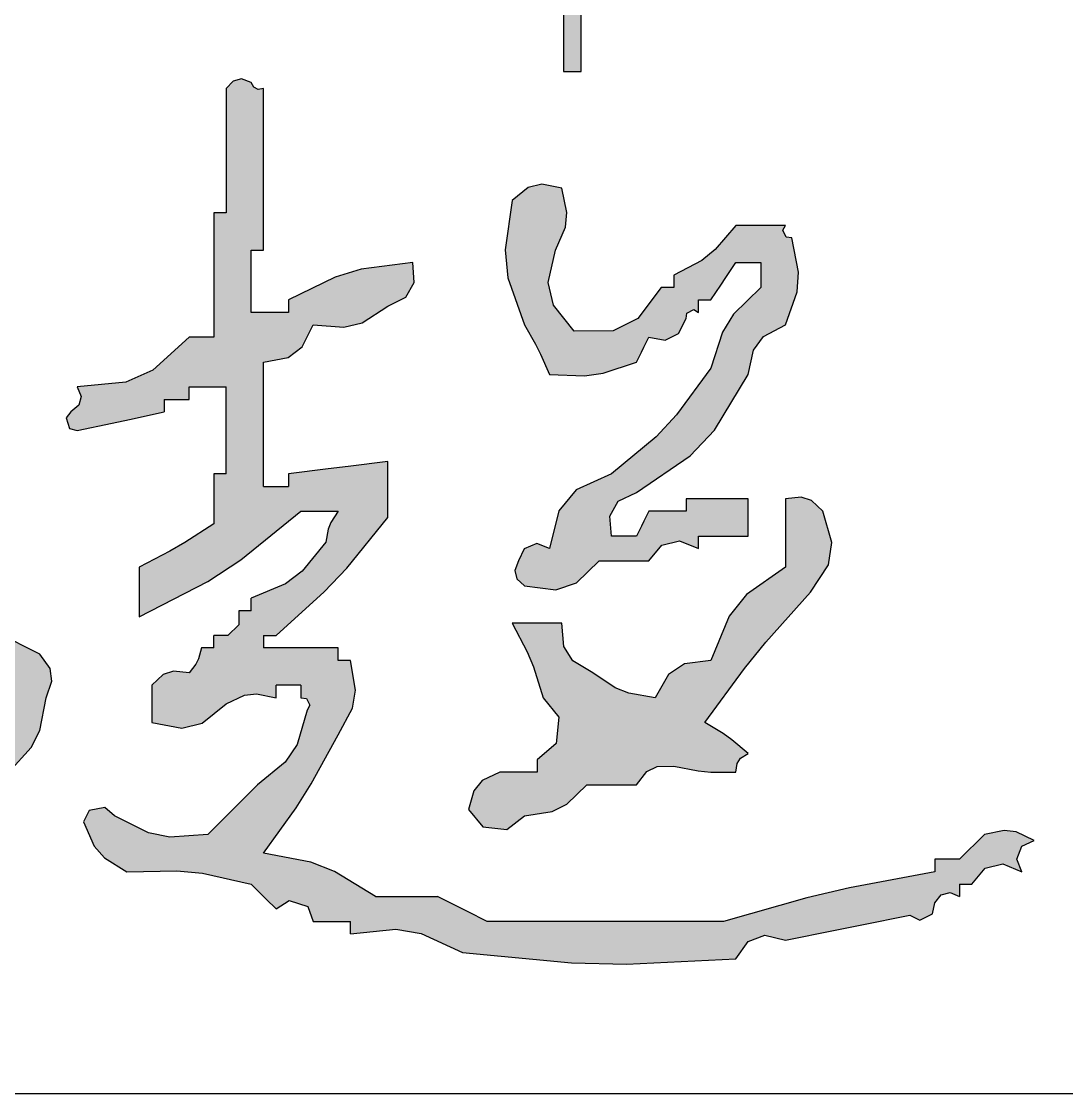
# Model space of a CAD drawing. Extents: x 4981409 to 5298492, y -444687 to -298607.
# Drawn here: x 5170079 to 5170663, y -428054 to -427455 of the extents above; entities that cross this region are included whole.
import ezdxf
from ezdxf.enums import TextEntityAlignment as Align

# ---------------------------------------------------------------- set-up
doc = ezdxf.new("R2010")
doc.units = 0
doc.header["$LTSCALE"] = 1000
doc.header["$MEASUREMENT"] = 0
doc.linetypes.add('2', pattern=[18.5, 12, -3, 0.5, -3])
doc.layers.get('0').update_dxf_attribs({"linetype": 'CONTINUOUS'})
doc.styles.add('sceie', font='sceie.shx', dxfattribs={"width": 0.7, "bigfont": 'sceic.shx'})

# ---------------------------------------------------------------- blocks, each defined once
blk = doc.blocks.new('高苏华')
h = blk.add_hatch(color=256)
h.dxf.hatch_style = 1
h.paths.add_polyline_path([(6.7509, 0.38954), (6.74921, 0.41119), (6.74716, 0.4221), (6.74089, 0.44289), (6.73725, 0.44771), (6.73795, 0.454), (6.74256, 0.4579), (6.78685, 0.51463), (6.8099, 0.54236), (6.85759, 0.59626), (6.86271, 0.60211), (6.86484, 0.60566), (6.86759, 0.61294), (6.86, 0.61339), (6.85556, 0.61218), (6.84926, 0.60793), (6.8259, 0.58597), (6.81454, 0.57461), (6.79257, 0.55125), (6.76993, 0.52359), (6.75922, 0.5092), (6.73923, 0.47957), (6.73666, 0.47804), (6.73288, 0.47994), (6.73256, 0.4829), (6.72811, 0.50717), (6.72393, 0.51936), (6.71255, 0.54125), (6.70715, 0.54948), (6.70478, 0.55388), (6.70088, 0.56292), (6.69622, 0.56292), (6.69388, 0.56292), (6.68921, 0.56292), (6.68921, 0.54425), (6.68921, 0.53492), (6.68921, 0.51624), (6.69055, 0.51624), (6.69122, 0.51624), (6.69255, 0.51624), (6.69255, 0.49891), (6.69255, 0.49024), (6.69255, 0.4729), (6.69388, 0.4729), (6.69455, 0.4729), (6.69588, 0.4729), (6.69588, 0.45956), (6.69588, 0.45289), (6.69588, 0.43956), (6.69842, 0.43849), (6.69928, 0.43502), (6.69755, 0.43289), (6.69087, 0.42356), (6.68754, 0.41889), (6.68088, 0.40955), (6.66754, 0.39621), (6.66087, 0.38954), (6.64754, 0.37621), (6.63051, 0.35408), (6.62147, 0.34337), (6.60253, 0.32286), (6.60413, 0.31828), (6.60298, 0.31423), (6.59919, 0.31119), (6.59739, 0.30732), (6.59591, 0.30546), (6.59252, 0.30286), (6.58869, 0.29146), (6.58831, 0.2846), (6.59086, 0.27285), (6.59138, 0.2708), (6.59422, 0.26986), (6.59586, 0.27118), (6.60367, 0.29534), (6.60876, 0.30721), (6.62086, 0.32953), (6.62944, 0.33895), (6.63378, 0.34362), (6.64254, 0.35287), (6.65184, 0.35695), (6.65651, 0.35895), (6.66588, 0.36287), (6.66644, 0.36914), (6.66883, 0.37295), (6.67421, 0.37621), (6.67739, 0.37741), (6.67915, 0.37777), (6.68255, 0.37788), (6.68448, 0.37286), (6.68587, 0.37042), (6.68921, 0.36621), (6.68877, 0.35667), (6.6899, 0.35138), (6.69422, 0.34287), (6.69653, 0.33578), (6.69827, 0.3323), (6.70255, 0.3262), (6.70255, 0.29819), (6.70255, 0.28418), (6.70255, 0.25618), (6.70389, 0.25618), (6.70455, 0.25618), (6.70589, 0.25618), (6.70589, 0.2295), (6.70589, 0.21617), (6.70589, 0.18949), (6.70245, 0.185), (6.70038, 0.18292), (6.69588, 0.17949), (6.69665, 0.17508), (6.69487, 0.17152), (6.69088, 0.16949), (6.67841, 0.14849), (6.67133, 0.13838), (6.65587, 0.11948), (6.64832, 0.10653), (6.64551, 0.09915), (6.64254, 0.08447), (6.64587, 0.08113), (6.64754, 0.07947), (6.65087, 0.07613), (6.66983, 0.07919), (6.67951, 0.08278), (6.69588, 0.0928), (6.70053, 0.09574), (6.70373, 0.09654), (6.70922, 0.09614), (6.71033, 0.08684), (6.71066, 0.08215), (6.71089, 0.0728), (6.70906, 0.07074), (6.70998, 0.06708), (6.71255, 0.06613), (6.71255, 0.03946), (6.71255, 0.02612), (6.71255, -0.00055), (6.71656, -0.00055), (6.71856, -0.00055), (6.72256, -0.00055), (6.72256, 0.04212), (6.72256, 0.06346), (6.72256, 0.10614), (6.75975, 0.13766), (6.77842, 0.15333), (6.81591, 0.18449), (6.83125, 0.19983), (6.83892, 0.2075), (6.85426, 0.22284), (6.85655, 0.22618), (6.85701, 0.22893), (6.85592, 0.23284), (6.83684, 0.23346), (6.82691, 0.23559), (6.80925, 0.24284), (6.79739, 0.25302), (6.79212, 0.25935), (6.78424, 0.27285), (6.76952, 0.3018), (6.76399, 0.3177), (6.75757, 0.34953), (6.7549, 0.36287), (6.75356, 0.36954), (6.7509, 0.38288), (6.74901, 0.38476), (6.74901, 0.38766)])
h.paths.add_polyline_path([(6.68588, 0.38954), (6.68553, 0.39491), (6.68775, 0.39879), (6.69255, 0.40121), (6.69513, 0.40216), (6.69738, 0.40159), (6.69922, 0.39955), (6.70262, 0.38664), (6.70299, 0.37939), (6.70088, 0.36621), (6.6952, 0.37275), (6.69319, 0.37757), (6.69255, 0.38621), (6.68988, 0.38754), (6.68855, 0.38821)], flags=16)
h.paths.add_polyline_path([(6.70737, 0.39742), (6.70645, 0.40387), (6.70922, 0.41288), (6.71471, 0.42781), (6.71948, 0.43515), (6.73089, 0.44623), (6.73322, 0.43709), (6.7339, 0.43231), (6.73423, 0.42289), (6.73689, 0.40955), (6.73823, 0.40288), (6.74089, 0.38954), (6.74297, 0.37906), (6.74331, 0.37354), (6.74256, 0.36287), (6.74523, 0.3562), (6.74656, 0.35287), (6.74923, 0.3462), (6.75312, 0.33045), (6.75447, 0.32235), (6.7559, 0.30619), (6.76112, 0.30087), (6.76311, 0.29689), (6.76423, 0.28952), (6.7693, 0.281), (6.77109, 0.27598), (6.77257, 0.26618), (6.78097, 0.2579), (6.78499, 0.25355), (6.79257, 0.24451), (6.80422, 0.23296), (6.81302, 0.22856), (6.82925, 0.22617), (6.83155, 0.22342), (6.83235, 0.22142), (6.83258, 0.21783), (6.79416, 0.18005), (6.77367, 0.16225), (6.73089, 0.12948), (6.72785, 0.12569), (6.7238, 0.12454), (6.71922, 0.12614), (6.72053, 0.14478), (6.72019, 0.15433), (6.71756, 0.17282), (6.71711, 0.1835), (6.71745, 0.18895), (6.71922, 0.1995), (6.7249, 0.20374), (6.72744, 0.20664), (6.73089, 0.21283), (6.73756, 0.22617), (6.74089, 0.23284), (6.74756, 0.24617), (6.75341, 0.25448), (6.75559, 0.25955), (6.75757, 0.26951), (6.75978, 0.27209), (6.75894, 0.27632), (6.7559, 0.27785), (6.74726, 0.28569), (6.74188, 0.28893), (6.73089, 0.29285), (6.72755, 0.29618), (6.72842, 0.30226), (6.73256, 0.30452), (6.73697, 0.3088), (6.73808, 0.31378), (6.73589, 0.31953), (6.72545, 0.32329), (6.72031, 0.32659), (6.71255, 0.33453), (6.71255, 0.35654), (6.71255, 0.36754), (6.71255, 0.38954)], flags=16)
h.paths.add_polyline_path([(6.71089, 0.44623), (6.70967, 0.4483), (6.70827, 0.44924), (6.70589, 0.44956), (6.70589, 0.4629), (6.70589, 0.46957), (6.70589, 0.4829), (6.70455, 0.4829), (6.70389, 0.4829), (6.70255, 0.4829), (6.70255, 0.49891), (6.70255, 0.50691), (6.70255, 0.52291), (6.69859, 0.52435), (6.69691, 0.52938), (6.69922, 0.53291), (6.7016, 0.53324), (6.70301, 0.53417), (6.70422, 0.53625), (6.70757, 0.5299), (6.70893, 0.52649), (6.71089, 0.51958), (6.72082, 0.49833), (6.72402, 0.48628), (6.72589, 0.4629), (6.71905, 0.4571), (6.71593, 0.45364)], flags=16)
h.paths.add_polyline_path([(6.71753, 0.31585), (6.72037, 0.3149), (6.72089, 0.31286), (6.72155, 0.30286), (6.72121, 0.29768), (6.71922, 0.28785), (6.72864, 0.28003), (6.73432, 0.27683), (6.7459, 0.27285), (6.74286, 0.2564), (6.73918, 0.24794), (6.72922, 0.23451), (6.72544, 0.23146), (6.72428, 0.22742), (6.72589, 0.22284), (6.72282, 0.21994), (6.72008, 0.21903), (6.71589, 0.2195), (6.71589, 0.24217), (6.71589, 0.25351), (6.71589, 0.27618), (6.71455, 0.27618), (6.71389, 0.27618), (6.71255, 0.27618), (6.71255, 0.29085), (6.71255, 0.29819), (6.71255, 0.31286), (6.71403, 0.31266), (6.71516, 0.31322), (6.71589, 0.31453)], flags=16)
h.paths.add_polyline_path([(6.70589, 0.16782), (6.70948, 0.15846), (6.70987, 0.15257), (6.70755, 0.14282), (6.71088, 0.13057), (6.71048, 0.12297), (6.70589, 0.11114), (6.68925, 0.1012), (6.68048, 0.09681), (6.66254, 0.08947), (6.65897, 0.09069), (6.6571, 0.09257), (6.65587, 0.09614), (6.67278, 0.12674), (6.683, 0.14139)], flags=16)
h.paths.add_polyline_path([(6.69041, 0.6051), (6.70922, 0.62127), (6.70736, 0.62506), (6.70298, 0.62652), (6.69922, 0.62461), (6.68407, 0.61764), (6.6768, 0.61219), (6.66588, 0.5996), (6.6443, 0.59165), (6.63377, 0.58568), (6.61586, 0.57126), (6.61586, 0.56659), (6.61586, 0.56426), (6.61586, 0.55959), (6.62005, 0.55911), (6.6228, 0.56003), (6.62587, 0.56292), (6.62536, 0.56716), (6.62829, 0.57082), (6.63253, 0.57126), (6.64403, 0.57445), (6.64976, 0.57731), (6.65921, 0.58459), (6.68029, 0.59767)])
h.paths.add_polyline_path([(6.50116, 0.49328), (6.51584, 0.52625), (6.51691, 0.53286), (6.51725, 0.53622), (6.5175, 0.54292), (6.51637, 0.54942), (6.51234, 0.55345), (6.50583, 0.55459), (6.50225, 0.55309), (6.50046, 0.55012), (6.50083, 0.54625), (6.50471, 0.53776), (6.50471, 0.53141), (6.50083, 0.52291), (6.48883, 0.49891), (6.48283, 0.4869), (6.47083, 0.4629), (6.45108, 0.42859), (6.44037, 0.41184), (6.41748, 0.37954), (6.41018, 0.36789), (6.40571, 0.3624), (6.39581, 0.35287), (6.39657, 0.34846), (6.39479, 0.3449), (6.3908, 0.34287), (6.38246, 0.33434), (6.37928, 0.32798), (6.37747, 0.31619), (6.37799, 0.31415), (6.38083, 0.3132), (6.38247, 0.31453), (6.40711, 0.32972), (6.41877, 0.33898), (6.43915, 0.35954), (6.44449, 0.35954), (6.44715, 0.35954), (6.45249, 0.35954), (6.45172, 0.35513), (6.4535, 0.35157), (6.45749, 0.34953), (6.46998, 0.33232), (6.47709, 0.32419), (6.4925, 0.30952), (6.49173, 0.30512), (6.49351, 0.30155), (6.4975, 0.29952), (6.5032, 0.29263), (6.50541, 0.28821), (6.5075, 0.27952), (6.49647, 0.26184), (6.48956, 0.25354), (6.47416, 0.23951), (6.45472, 0.22564), (6.44505, 0.21864), (6.42581, 0.2045), (6.4255, 0.20062), (6.42725, 0.19771), (6.43082, 0.19616), (6.44008, 0.1995), (6.4446, 0.20194), (6.45249, 0.20783), (6.46313, 0.21587), (6.46846, 0.21987), (6.47916, 0.22784), (6.49116, 0.23984), (6.49717, 0.24584), (6.50917, 0.25784), (6.51175, 0.26006), (6.51597, 0.25921), (6.5175, 0.25618), (6.52313, 0.24048), (6.52548, 0.23242), (6.52917, 0.21617), (6.52384, 0.21817), (6.52117, 0.21917), (6.51584, 0.22117), (6.51279, 0.21966), (6.51194, 0.2154), (6.51417, 0.21283), (6.51629, 0.21108), (6.51688, 0.20871), (6.51584, 0.20616), (6.52283, 0.20222), (6.52829, 0.20176), (6.53584, 0.2045), (6.54102, 0.21308), (6.5415, 0.22031), (6.53751, 0.2295), (6.53058, 0.24815), (6.52818, 0.25809), (6.52584, 0.27785), (6.53702, 0.28937), (6.54238, 0.2954), (6.55251, 0.30786), (6.55173, 0.31265), (6.55265, 0.31587), (6.55585, 0.31953), (6.55851, 0.31953), (6.55985, 0.31953), (6.56252, 0.31953), (6.56252, 0.30086), (6.56252, 0.29152), (6.56252, 0.27285), (6.56385, 0.27285), (6.56452, 0.27285), (6.56585, 0.27285), (6.56585, 0.24084), (6.56585, 0.22484), (6.56585, 0.19283), (6.56718, 0.19283), (6.56785, 0.19283), (6.56918, 0.19283), (6.56918, 0.17016), (6.56918, 0.15882), (6.56918, 0.13615), (6.57498, 0.1288), (6.57554, 0.1209), (6.57085, 0.11281), (6.56793, 0.11219), (6.56626, 0.10884), (6.56752, 0.10614), (6.56882, 0.10541), (6.56939, 0.10428), (6.56918, 0.1028), (6.57458, 0.10175), (6.57826, 0.10267), (6.58252, 0.10614), (6.58252, 0.12348), (6.58252, 0.13215), (6.58252, 0.14948), (6.58119, 0.14948), (6.58052, 0.14948), (6.57919, 0.14948), (6.57919, 0.17216), (6.57919, 0.18349), (6.57919, 0.20616), (6.57785, 0.20616), (6.57719, 0.20616), (6.57585, 0.20616), (6.57585, 0.23551), (6.57585, 0.25018), (6.57585, 0.27952), (6.57452, 0.27952), (6.57385, 0.27952), (6.57252, 0.27952), (6.57252, 0.29819), (6.57252, 0.30752), (6.57252, 0.3262), (6.58046, 0.35183), (6.58678, 0.36447), (6.60253, 0.38621), (6.60092, 0.39079), (6.60208, 0.39484), (6.60586, 0.39788), (6.60766, 0.40175), (6.60915, 0.40361), (6.61253, 0.40622), (6.61306, 0.413), (6.61375, 0.41642), (6.61586, 0.42289), (6.61047, 0.42395), (6.60679, 0.42303), (6.60253, 0.41955), (6.60104, 0.40826), (6.59883, 0.40237), (6.59252, 0.39288), (6.58918, 0.39419), (6.58571, 0.3928), (6.58419, 0.38954), (6.57279, 0.36617), (6.56775, 0.35408), (6.55918, 0.32953), (6.55118, 0.33086), (6.54718, 0.33153), (6.53918, 0.33286), (6.54013, 0.32597), (6.53877, 0.32143), (6.53418, 0.31619), (6.52981, 0.30571), (6.52545, 0.30056), (6.51584, 0.29452), (6.50406, 0.31406), (6.49686, 0.32331), (6.48083, 0.33953), (6.47026, 0.34912), (6.46564, 0.35516), (6.45916, 0.36787), (6.46414, 0.37761), (6.4677, 0.38223), (6.47583, 0.38954), (6.47743, 0.39413), (6.47628, 0.39817), (6.47249, 0.40121), (6.45468, 0.3888), (6.44639, 0.38121), (6.43248, 0.36454), (6.42263, 0.35889), (6.41801, 0.35498), (6.41081, 0.3462), (6.40964, 0.35507), (6.41302, 0.36182), (6.42081, 0.36621), (6.44497, 0.39614), (6.45582, 0.41241), (6.47416, 0.44623), (6.49276, 0.47715)])
h.paths.add_polyline_path([(6.41515, 0.48312), (6.41377, 0.4877), (6.40914, 0.4929), (6.40495, 0.49338), (6.40221, 0.49247), (6.39914, 0.48957), (6.39758, 0.48295), (6.39849, 0.47841), (6.40247, 0.4729), (6.40706, 0.47129), (6.4111, 0.47245), (6.41414, 0.47623)], flags=17)
h.paths.add_polyline_path([(6.28371, 0.41258), (6.28464, 0.41537), (6.28411, 0.41955), (6.28075, 0.42286), (6.2766, 0.42345), (6.27244, 0.42122), (6.25332, 0.41437), (6.24391, 0.41034), (6.22576, 0.40121), (6.21109, 0.39388), (6.20376, 0.39021), (6.18909, 0.38288), (6.1876, 0.38304), (6.18666, 0.38493), (6.18742, 0.38621), (6.18965, 0.39009), (6.19066, 0.3921), (6.19242, 0.39621), (6.21771, 0.41198), (6.22954, 0.42208), (6.2491, 0.44456), (6.26089, 0.46465), (6.26569, 0.47562), (6.27244, 0.49791), (6.27076, 0.50882), (6.26806, 0.51462), (6.26077, 0.52291), (6.245, 0.54769), (6.23538, 0.55936), (6.21409, 0.57959), (6.21051, 0.57936), (6.20851, 0.57856), (6.20576, 0.57626), (6.22737, 0.54947), (6.23744, 0.53537), (6.25577, 0.50624), (6.25931, 0.50055), (6.25978, 0.49585), (6.25744, 0.48957), (6.25272, 0.47231), (6.24841, 0.46369), (6.23743, 0.44956), (6.23531, 0.44781), (6.23472, 0.44543), (6.23577, 0.44289), (6.22628, 0.43971), (6.22147, 0.4361), (6.21576, 0.42789), (6.21576, 0.42589), (6.21576, 0.42489), (6.21576, 0.42289), (6.20316, 0.4174), (6.19704, 0.41243), (6.18909, 0.40121), (6.18909, 0.39921), (6.18909, 0.39821), (6.18909, 0.39621), (6.17975, 0.39088), (6.17508, 0.38821), (6.16575, 0.38288), (6.16518, 0.37661), (6.1628, 0.37279), (6.15741, 0.36954), (6.14486, 0.36457), (6.13875, 0.36062), (6.12907, 0.3512), (6.1311, 0.34722), (6.13467, 0.34544), (6.13907, 0.3462), (6.14041, 0.34687), (6.14107, 0.3472), (6.14241, 0.34787), (6.15574, 0.35454), (6.16241, 0.35787), (6.17575, 0.36454), (6.20904, 0.38064), (6.22571, 0.38864), (6.2591, 0.40455), (6.26115, 0.40403), (6.26209, 0.40119), (6.26077, 0.39955), (6.25345, 0.3862), (6.24979, 0.37953), (6.24243, 0.36621), (6.24505, 0.35993), (6.24393, 0.35432), (6.2391, 0.34953), (6.2391, 0.33486), (6.2391, 0.32753), (6.2391, 0.31286), (6.24148, 0.31254), (6.24289, 0.3116), (6.2441, 0.30952), (6.24531, 0.3116), (6.24672, 0.31254), (6.2491, 0.31286), (6.248, 0.3316), (6.24905, 0.34145), (6.2541, 0.35954), (6.26135, 0.38102), (6.26697, 0.39156), (6.28078, 0.40955)])
h.paths.add_polyline_path([(6.3129, 0.38334), (6.31245, 0.39288), (6.31008, 0.39617), (6.30576, 0.39689), (6.30245, 0.39455), (6.29182, 0.35984), (6.28545, 0.34272), (6.27077, 0.30952), (6.26144, 0.29085), (6.25677, 0.28152), (6.24743, 0.26285), (6.23587, 0.24303), (6.22909, 0.23353), (6.21409, 0.21617), (6.19383, 0.20398), (6.18434, 0.1959), (6.16908, 0.17782), (6.16696, 0.1715), (6.16456, 0.16829), (6.15908, 0.16449), (6.15908, 0.15915), (6.15908, 0.15649), (6.15908, 0.15115), (6.16041, 0.15182), (6.16108, 0.15215), (6.16241, 0.15282), (6.17901, 0.16108), (6.1869, 0.16718), (6.19909, 0.18116), (6.21108, 0.19575), (6.21744, 0.20278), (6.23076, 0.21617), (6.24219, 0.2199), (6.24793, 0.22373), (6.25577, 0.23284), (6.26267, 0.23189), (6.26721, 0.23325), (6.27244, 0.23784), (6.29279, 0.24492), (6.30283, 0.24894), (6.32245, 0.25784), (6.32297, 0.24085), (6.32473, 0.23205), (6.33079, 0.21617), (6.33483, 0.20864), (6.33767, 0.20509), (6.34413, 0.1995), (6.35293, 0.1947), (6.35977, 0.19424), (6.36913, 0.19783), (6.3845, 0.20528), (6.39183, 0.21115), (6.40247, 0.2245), (6.40956, 0.23557), (6.41235, 0.24184), (6.41581, 0.25451), (6.41265, 0.26038), (6.409, 0.26312), (6.40247, 0.26451), (6.38914, 0.26785), (6.38247, 0.26951), (6.36913, 0.27285), (6.35168, 0.27318), (6.3427, 0.27214), (6.32579, 0.26785), (6.31614, 0.26676), (6.31121, 0.26536), (6.30245, 0.26118), (6.28061, 0.25309), (6.26987, 0.24839), (6.2491, 0.23784), (6.24706, 0.23836), (6.24611, 0.2412), (6.24743, 0.24284), (6.24877, 0.24417), (6.24944, 0.24484), (6.25077, 0.24617), (6.26677, 0.27818), (6.27477, 0.29419), (6.29078, 0.3262), (6.29737, 0.34356), (6.3007, 0.35223), (6.30745, 0.36954), (6.31176, 0.37806)])
h.paths.add_polyline_path([(6.33246, 0.25784), (6.34179, 0.25918), (6.34646, 0.25985), (6.3558, 0.26118), (6.37123, 0.26013), (6.37896, 0.25913), (6.39414, 0.25618), (6.39681, 0.25351), (6.39814, 0.25218), (6.40081, 0.24951), (6.39861, 0.24176), (6.39687, 0.23792), (6.39247, 0.23117), (6.38359, 0.22136), (6.37844, 0.2169), (6.36747, 0.2095), (6.36318, 0.20509), (6.35821, 0.20398), (6.35246, 0.20616), (6.35214, 0.20913), (6.34836, 0.21102), (6.34579, 0.2095), (6.34656, 0.21391), (6.34478, 0.21747), (6.34079, 0.2195), (6.33739, 0.23482), (6.33572, 0.24249)], flags=16)
for p, q in [((6.72256, -0.00055), (6.72256, 0.04212)), ((6.71255, 0.03946), (6.71255, 0.02612)), ((6.71255, 0.02612), (6.71255, -0.00055)), ((6.71255, -0.00055), (6.71656, -0.00055)), ((6.71656, -0.00055), (6.71856, -0.00055)), ((6.71856, -0.00055), (6.72256, -0.00055))]:
    blk.add_line(p, q)
blk = doc.blocks.new('韩超')
h = blk.add_hatch(color=256)
h.dxf.hatch_style = 1
h.paths.add_polyline_path([(0.787849, 0.514197), (0.777955, 0.527898), (0.77346, 0.562754), (0.78123, 0.586063), (0.805739, 0.61125), (0.805739, 0.625142), (0.819631, 0.625142), (0.818004, 0.635027), (0.823773, 0.643681), (0.833523, 0.64598), (0.860867, 0.674873), (0.870953, 0.696725), (0.875199, 0.736279), (0.836353, 0.74757), (0.816903, 0.753127), (0.777955, 0.764063), (0.777955, 0.777955), (0.791847, 0.777955), (0.791847, 0.819631), (0.801775, 0.820971), (0.80763, 0.824875), (0.812685, 0.833523), (0.832189, 0.847055), (0.839321, 0.866071), (0.833523, 0.889091), (0.791847, 0.889091), (0.776856, 0.916298), (0.7735, 0.934755), (0.777955, 0.965498), (0.770329, 0.984025), (0.756314, 0.993368), (0.736279, 0.993282), (0.716867, 0.977277), (0.713907, 0.950644), (0.729333, 0.930768), (0.740061, 0.911103), (0.737625, 0.891618), (0.722387, 0.875199), (0.694603, 0.875199), (0.683489, 0.864086), (0.677932, 0.858529), (0.666819, 0.847415), (0.638572, 0.845181), (0.624291, 0.842325), (0.597358, 0.833523), (0.597358, 0.791847), (0.643081, 0.794876), (0.666726, 0.800787), (0.708495, 0.819631), (0.708495, 0.833523), (0.736279, 0.833523), (0.736279, 0.791847), (0.718733, 0.774249), (0.705317, 0.767541), (0.680711, 0.764063), (0.680711, 0.750171), (0.666819, 0.750171), (0.658732, 0.72359), (0.639033, 0.708815), (0.61125, 0.708495), (0.596777, 0.690733), (0.592946, 0.675409), (0.597358, 0.652926), (0.623512, 0.642026), (0.64687, 0.646697), (0.666819, 0.666819), (0.722387, 0.666819), (0.738834, 0.631134), (0.742077, 0.608437), (0.736279, 0.569574), (0.708495, 0.569574), (0.682162, 0.535076), (0.663824, 0.519794), (0.625142, 0.500114), (0.625142, 0.47233), (0.61125, 0.47233), (0.589715, 0.441777), (0.574435, 0.428025), (0.54179, 0.409816), (0.527664, 0.400538), (0.510468, 0.403404), (0.500114, 0.416762), (0.500114, 0.569574), (0.524623, 0.594762), (0.532393, 0.618071), (0.527898, 0.652926), (0.514006, 0.652926), (0.514006, 0.847415), (0.500114, 0.847415), (0.500114, 0.875199), (0.486416, 0.877514), (0.478388, 0.883536), (0.47233, 0.896037), (0.438162, 0.892345), (0.420863, 0.888021), (0.388977, 0.875199), (0.388977, 0.847415), (0.375085, 0.847415), (0.379444, 0.836821), (0.376971, 0.826928), (0.368139, 0.819631), (0.356965, 0.793593), (0.353947, 0.778504), (0.354247, 0.750171), (0.337644, 0.741703), (0.330222, 0.726858), (0.333409, 0.708495), (0.347301, 0.708495), (0.347301, 0.666819), (0.332737, 0.655189), (0.327028, 0.643772), (0.326463, 0.625142), (0.32344, 0.619715), (0.327253, 0.612088), (0.333409, 0.61125), (0.333409, 0.583466), (0.305625, 0.583466), (0.302565, 0.667178), (0.306887, 0.710398), (0.326463, 0.791847), (0.3234, 0.8474), (0.32482, 0.875797), (0.333409, 0.930768), (0.375085, 0.930768), (0.375085, 0.94466), (0.430654, 0.94466), (0.482374, 0.970498), (0.50707, 0.987931), (0.548736, 1.028012), (0.542559, 1.028676), (0.538615, 1.036564), (0.54179, 1.041904), (0.514006, 1.041904), (0.514006, 1.055796), (0.462884, 1.052445), (0.433869, 1.058893), (0.388977, 1.08358), (0.305625, 1.08358), (0.305625, 1.139148), (0.281985, 1.161307), (0.266841, 1.170393), (0.236165, 1.180825), (0.238399, 1.152578), (0.241255, 1.138297), (0.250057, 1.111364), (0.263949, 1.111364), (0.263949, 1.041904), (0.277841, 1.041904), (0.277841, 0.930768), (0.250057, 0.930768), (0.200194, 0.90821), (0.175186, 0.897095), (0.125028, 0.875199), (0.097454, 0.881715), (0.078516, 0.877928), (0.055568, 0.861307), (0.050109, 0.847376), (0.0559, 0.8329), (0.06946, 0.826577), (0.152955, 0.845407), (0.194635, 0.855133), (0.277841, 0.875199), (0.277841, 0.708495), (0.266727, 0.675154), (0.261171, 0.658483), (0.250057, 0.625142), (0.255939, 0.530696), (0.258718, 0.483462), (0.263949, 0.388977), (0.286969, 0.38318), (0.305985, 0.390311), (0.319517, 0.409816), (0.344599, 0.428141), (0.359268, 0.435475), (0.388977, 0.444546), (0.388977, 0.458438), (0.40287, 0.458438), (0.40287, 0.416762), (0.388977, 0.416762), (0.340729, 0.364454), (0.31168, 0.341215), (0.250057, 0.305625), (0.250057, 0.291733), (0.236165, 0.291733), (0.231424, 0.268639), (0.217583, 0.254798), (0.194489, 0.250057), (0.194489, 0.236165), (0.180597, 0.236165), (0.148793, 0.216524), (0.134276, 0.200394), (0.118082, 0.166705), (0.127514, 0.14947), (0.152825, 0.145854), (0.166705, 0.159759), (0.185336, 0.17447), (0.198563, 0.17943), (0.222273, 0.180597), (0.222273, 0.194489), (0.277841, 0.194489), (0.311245, 0.220472), (0.333233, 0.229896), (0.375085, 0.236165), (0.375085, 0.250057), (0.40287, 0.250057), (0.420685, 0.221738), (0.422698, 0.197582), (0.409816, 0.166705), (0.396068, 0.142401), (0.398473, 0.118345), (0.416762, 0.097244), (0.43433, 0.097627), (0.444154, 0.100901), (0.458438, 0.111136), (0.458438, 0.263949), (0.47233, 0.263949), (0.524193, 0.298154), (0.552768, 0.312442), (0.61125, 0.333409), (0.61125, 0.40287), (0.621931, 0.39652), (0.637706, 0.404407), (0.639034, 0.416762), (0.680711, 0.416762), (0.680711, 0.430654), (0.736279, 0.430654), (0.736279, 0.416762), (0.750171, 0.416762), (0.750171, 0.305625), (0.735269, 0.297653), (0.731714, 0.276323), (0.743225, 0.263949), (0.754517, 0.192544), (0.755945, 0.155413), (0.750171, 0.083352), (0.791847, 0.083352), (0.791847, 0.263949), (0.833523, 0.263949), (0.837499, 0.253205), (0.852744, 0.249394), (0.861307, 0.257003), (0.883535, 0.265338), (0.894648, 0.269506), (0.916876, 0.277841), (0.916876, 0.291733), (0.94466, 0.291733), (0.969894, 0.324902), (0.982398, 0.341574), (1.007174, 0.375085), (1.032146, 0.402761), (1.041693, 0.421855), (1.04885, 0.458438), (1.055218, 0.477023), (1.053221, 0.491001), (1.041904, 0.50706), (0.972444, 0.54179), (0.910919, 0.546316), (0.877697, 0.541786), (0.819631, 0.520952), (0.805828, 0.5112)])
h.paths.add_polyline_path([(0.791847, 0.458438), (0.805739, 0.458438), (0.82241, 0.469551), (0.847415, 0.486222), (1.000228, 0.486222), (1.003038, 0.45197), (0.997988, 0.431769), (0.97939, 0.40287), (0.948039, 0.36501), (0.929334, 0.347744), (0.889091, 0.319517), (0.889091, 0.305625), (0.805739, 0.305625), (0.805739, 0.291733), (0.791847, 0.291733)], flags=16)
h.paths.add_polyline_path([(0.750171, 0.500114), (0.736279, 0.500114), (0.725165, 0.489), (0.719608, 0.483443), (0.708495, 0.47233), (0.694603, 0.47233), (0.694603, 0.486222), (0.688447, 0.48706), (0.684633, 0.494686), (0.687657, 0.500114), (0.701182, 0.516386), (0.715167, 0.52238), (0.736279, 0.520952), (0.736943, 0.514775), (0.744831, 0.510831), (0.750171, 0.514006)], flags=16)
h.paths.add_polyline_path([(0.791847, 0.666819), (0.793521, 0.674497), (0.785633, 0.682384), (0.777955, 0.680711), (0.777955, 0.694603), (0.791847, 0.694603), (0.792194, 0.70849), (0.806202, 0.718996), (0.819631, 0.715441), (0.833192, 0.709118), (0.838982, 0.694641), (0.833523, 0.680711), (0.805739, 0.680711), (0.805739, 0.666819)], flags=16)
h.paths.add_polyline_path([(0.527898, 0.361193), (0.527898, 0.333409), (0.517217, 0.339759), (0.501443, 0.331871), (0.500114, 0.319517), (0.458438, 0.319517), (0.458438, 0.347301), (0.466116, 0.345628), (0.474003, 0.353515), (0.47233, 0.361193)], flags=16)
h.paths.add_polyline_path([(0.47233, 0.40287), (0.47233, 0.388977), (0.430654, 0.388977), (0.42898, 0.396656), (0.436867, 0.404543), (0.444546, 0.40287), (0.444546, 0.430654), (0.458438, 0.430654), (0.452088, 0.419973), (0.459976, 0.404198)], flags=16)
h.paths.add_polyline_path([(0.47233, 0.604304), (0.464836, 0.588169), (0.458643, 0.580427), (0.444546, 0.569574), (0.444546, 0.555682), (0.430654, 0.555682), (0.432327, 0.548004), (0.42444, 0.540117), (0.416762, 0.54179), (0.416762, 0.527898), (0.40287, 0.527898), (0.39467, 0.507807), (0.386422, 0.49791), (0.368139, 0.486222), (0.333409, 0.486222), (0.327612, 0.509242), (0.334743, 0.528258), (0.354247, 0.54179), (0.384775, 0.569612), (0.400056, 0.583504), (0.430654, 0.61125), (0.446814, 0.616197), (0.458647, 0.614224)], flags=16)
h.paths.add_polyline_path([(0.458438, 0.666819), (0.426908, 0.659351), (0.410404, 0.649448), (0.388977, 0.625142), (0.361193, 0.625142), (0.354844, 0.635823), (0.362731, 0.651598), (0.375085, 0.652926), (0.375085, 0.722387), (0.390598, 0.753922), (0.396359, 0.771203), (0.40287, 0.805739), (0.416762, 0.805739), (0.416762, 0.833523), (0.430654, 0.833523), (0.434629, 0.844267), (0.449874, 0.848078), (0.458438, 0.840469), (0.459102, 0.834292), (0.466989, 0.830348), (0.47233, 0.833523), (0.47233, 0.764063), (0.458438, 0.764063)], flags=16)
h.paths.add_polyline_path([(0.40287, 0.347301), (0.40287, 0.305625), (0.388977, 0.305625), (0.360889, 0.27915), (0.342496, 0.268422), (0.305625, 0.257003), (0.294367, 0.254885), (0.286778, 0.256782), (0.277841, 0.263949), (0.277841, 0.277841), (0.291733, 0.277841), (0.319459, 0.305683), (0.333352, 0.319575), (0.361193, 0.347301)], flags=16)
h.paths.add_polyline_path([(0.430654, 1.000228), (0.416762, 1.000228), (0.39813, 0.985517), (0.384903, 0.980557), (0.361193, 0.97939), (0.347067, 0.970112), (0.329871, 0.972978), (0.319517, 0.986336), (0.319517, 1.055796), (0.347301, 1.055796), (0.376072, 1.035613), (0.395527, 1.029128), (0.430654, 1.028012)], flags=16)
h = blk.add_hatch(color=256)
h.dxf.hatch_style = 1
h.paths.add_polyline_path([(1.542018, 0.208381), (1.519791, 0.219494), (1.508677, 0.225051), (1.48645, 0.236165), (1.416989, 0.236165), (1.371255, 0.264232), (1.344642, 0.274582), (1.291961, 0.284787), (1.328443, 0.335457), (1.345237, 0.362046), (1.375313, 0.416762), (1.391241, 0.446575), (1.394603, 0.466747), (1.389205, 0.500114), (1.375313, 0.500114), (1.375313, 0.514006), (1.291961, 0.514006), (1.291961, 0.527898), (1.305853, 0.527898), (1.359796, 0.576664), (1.385101, 0.603375), (1.430881, 0.659873), (1.430881, 0.722387), (1.386427, 0.71683), (1.3642, 0.714052), (1.319745, 0.708495), (1.319745, 0.694603), (1.291961, 0.694603), (1.291961, 0.833523), (1.31926, 0.838693), (1.334923, 0.85044), (1.347529, 0.875199), (1.381781, 0.872389), (1.401982, 0.877439), (1.430881, 0.896037), (1.450883, 0.906123), (1.460131, 0.922307), (1.458666, 0.94466), (1.401114, 0.937345), (1.371819, 0.928557), (1.319745, 0.902983), (1.319745, 0.889091), (1.278069, 0.889091), (1.278069, 0.958552), (1.291961, 0.958552), (1.291961, 1.139148), (1.285806, 1.138304), (1.281086, 1.140664), (1.278069, 1.146094), (1.267308, 1.150023), (1.257931, 1.147679), (1.250285, 1.139148), (1.250285, 1.000228), (1.236393, 1.000228), (1.236393, 0.861307), (1.208609, 0.861307), (1.168183, 0.824416), (1.138053, 0.811024), (1.08358, 0.805739), (1.087939, 0.795145), (1.085465, 0.785252), (1.076634, 0.777955), (1.071121, 0.771113), (1.075065, 0.759282), (1.08358, 0.757117), (1.122533, 0.76519), (1.141984, 0.769358), (1.180825, 0.777955), (1.180825, 0.791847), (1.208609, 0.791847), (1.208609, 0.805739), (1.250285, 0.805739), (1.250285, 0.708495), (1.236393, 0.708495), (1.236393, 0.652926), (1.203973, 0.631977), (1.187234, 0.622213), (1.15304, 0.604304), (1.15304, 0.548736), (1.229739, 0.588318), (1.266619, 0.612432), (1.333637, 0.666819), (1.375313, 0.666819), (1.366995, 0.654381), (1.363975, 0.646831), (1.361421, 0.632088), (1.335054, 0.599814), (1.316435, 0.58585), (1.278069, 0.569574), (1.278069, 0.555682), (1.264177, 0.555682), (1.26415, 0.539965), (1.25211, 0.527924), (1.236393, 0.527898), (1.236393, 0.514006), (1.222501, 0.514006), (1.219217, 0.502022), (1.216226, 0.496039), (1.208609, 0.486222), (1.191149, 0.488205), (1.17971, 0.484393), (1.166932, 0.47233), (1.166932, 0.430654), (1.200708, 0.424307), (1.223469, 0.429997), (1.250285, 0.451492), (1.27048, 0.461183), (1.283894, 0.46286), (1.305853, 0.458438), (1.305853, 0.47233), (1.333637, 0.47233), (1.333637, 0.458438), (1.339793, 0.4576), (1.343606, 0.449973), (1.340583, 0.444546), (1.32937, 0.406076), (1.316213, 0.38634), (1.285015, 0.361193), (1.229447, 0.305625), (1.187056, 0.302553), (1.163204, 0.307323), (1.125256, 0.326463), (1.114566, 0.33576), (1.096818, 0.332211), (1.090526, 0.319517), (1.102438, 0.292491), (1.113943, 0.279343), (1.139148, 0.263949), (1.194983, 0.265062), (1.223561, 0.262204), (1.278069, 0.250057), (1.289183, 0.238943), (1.294739, 0.233386), (1.305853, 0.222273), (1.320568, 0.231877), (1.341519, 0.224893), (1.347529, 0.208381), (1.389205, 0.208381), (1.389205, 0.194489), (1.439628, 0.1998), (1.468259, 0.195028), (1.514234, 0.173651), (1.635959, 0.161998), (1.69773, 0.160594), (1.819859, 0.166705), (1.833779, 0.185933), (1.852296, 0.192877), (1.875427, 0.187543), (1.930995, 0.198656), (1.958779, 0.204213), (2.014348, 0.215327), (2.025534, 0.209917), (2.039748, 0.217024), (2.042132, 0.229219), (2.049428, 0.23805), (2.059322, 0.240524), (2.069916, 0.236165), (2.069916, 0.250057), (2.083808, 0.250057), (2.098401, 0.26772), (2.118188, 0.272666), (2.139376, 0.263949), (2.133917, 0.27788), (2.139708, 0.292356), (2.153268, 0.298679), (2.133073, 0.308371), (2.119659, 0.310047), (2.0977, 0.305625), (2.086586, 0.294512), (2.08103, 0.288955), (2.069916, 0.277841), (2.042132, 0.277841), (2.042132, 0.263949), (1.946785, 0.245868), (1.899372, 0.234712), (1.805967, 0.208381)])
h = blk.add_hatch(color=256)
h.dxf.hatch_style = 1
h.paths.add_polyline_path([(1.611478, 0.625142), (1.597547, 0.630601), (1.583071, 0.624811), (1.576748, 0.61125), (1.572819, 0.60049), (1.575163, 0.591112), (1.583694, 0.583466), (1.61855, 0.578971), (1.641859, 0.586741), (1.667046, 0.61125), (1.680938, 0.61125), (1.722615, 0.61125), (1.737208, 0.628913), (1.756995, 0.63386), (1.778183, 0.625142), (1.778183, 0.639034), (1.833751, 0.639034), (1.833751, 0.655705), (1.833751, 0.66404), (1.833751, 0.680711), (1.805967, 0.680711), (1.792075, 0.680711), (1.764291, 0.680711), (1.764291, 0.666819), (1.722615, 0.666819), (1.717058, 0.655705), (1.714279, 0.650148), (1.708723, 0.639034), (1.69483, 0.639034), (1.680938, 0.639034), (1.678868, 0.661339), (1.688455, 0.678116), (1.708723, 0.687657), (1.768692, 0.728785), (1.795922, 0.757527), (1.833751, 0.819631), (1.839429, 0.846829), (1.850907, 0.862133), (1.875427, 0.875199), (1.888443, 0.91196), (1.890032, 0.934206), (1.882373, 0.972444), (1.876196, 0.973108), (1.872252, 0.980995), (1.875427, 0.986336), (1.861535, 0.986336), (1.819859, 0.986336), (1.796859, 0.959188), (1.781933, 0.947248), (1.750399, 0.930768), (1.750399, 0.916876), (1.736507, 0.916876), (1.71031, 0.882162), (1.682751, 0.868382), (1.639262, 0.868253), (1.61591, 0.897042), (1.610049, 0.922442), (1.618424, 0.958552), (1.629264, 0.984285), (1.6309, 1.000642), (1.62537, 1.028012), (1.602888, 1.032424), (1.587563, 1.028593), (1.569802, 1.01412), (1.562035, 0.958817), (1.56513, 0.927869), (1.583694, 0.875199), (1.595758, 0.853473), (1.601336, 0.842318), (1.611478, 0.819631), (1.650742, 0.818134), (1.671448, 0.821092), (1.708723, 0.833523), (1.714279, 0.844637), (1.717058, 0.850194), (1.722615, 0.861307), (1.740978, 0.85812), (1.755823, 0.865542), (1.764291, 0.882145), (1.764955, 0.888322), (1.772842, 0.892266), (1.778183, 0.889091), (1.778183, 0.902983), (1.792075, 0.902983), (1.803189, 0.919654), (1.808745, 0.927989), (1.819859, 0.94466), (1.847643, 0.94466), (1.847643, 0.916876), (1.817381, 0.887163), (1.804962, 0.866982), (1.792075, 0.826577), (1.753545, 0.774398), (1.730689, 0.750113), (1.680938, 0.708495), (1.641359, 0.690689), (1.621854, 0.667284)])
h = blk.add_hatch(color=256)
h.dxf.hatch_style = 1
h.paths.add_polyline_path([(1.831635, 0.573795), (1.812227, 0.549535), (1.792075, 0.500114), (1.762292, 0.496094), (1.744726, 0.484384), (1.729561, 0.458438), (1.700075, 0.463546), (1.684975, 0.469586), (1.6601, 0.486222), (1.637668, 0.49978), (1.627728, 0.515685), (1.62537, 0.54179), (1.603143, 0.54179), (1.592029, 0.54179), (1.569802, 0.54179), (1.586675, 0.509854), (1.593737, 0.492906), (1.604532, 0.458438), (1.621804, 0.436498), (1.61886, 0.407063), (1.597586, 0.388977), (1.597586, 0.375085), (1.55591, 0.375085), (1.536306, 0.36578), (1.526798, 0.35437), (1.52118, 0.333409), (1.537185, 0.313997), (1.563818, 0.311038), (1.583694, 0.326463), (1.614401, 0.331156), (1.630976, 0.339443), (1.653154, 0.361193), (1.667046, 0.361193), (1.708723, 0.361193), (1.720352, 0.375758), (1.731769, 0.381467), (1.750399, 0.382031), (1.77782, 0.376762), (1.791938, 0.37535), (1.819859, 0.375085), (1.821199, 0.385013), (1.825102, 0.390868), (1.833751, 0.395924), (1.815429, 0.411271), (1.805589, 0.418299), (1.785129, 0.430654), (1.829593, 0.491137), (1.853312, 0.520437), (1.903211, 0.57652), (1.923495, 0.606919), (1.927312, 0.631729), (1.917103, 0.666819), (1.904326, 0.678881), (1.892887, 0.682694), (1.875427, 0.680711), (1.875427, 0.650148), (1.875427, 0.634867), (1.875427, 0.604304)])
for p, q in [((1.257931, 1.147679), (1.250285, 1.139148)), ((1.250285, 1.139148), (1.250285, 1.000228)), ((1.267308, 1.150023), (1.257931, 1.147679)), ((1.278069, 1.146094), (1.267308, 1.150023)), ((1.281086, 1.140664), (1.278069, 1.146094)), ((1.285806, 1.138304), (1.281086, 1.140664)), ((1.291961, 1.139148), (1.285806, 1.138304)), ((1.291961, 0.958552), (1.291961, 1.139148)), ((1.602888, 1.032424), (1.587563, 1.028593)), ((1.62537, 1.028012), (1.602888, 1.032424)), ((1.587563, 1.028593), (1.569802, 1.01412)), ((1.6309, 1.000642), (1.62537, 1.028012)), ((1.569802, 1.01412), (1.562035, 0.958817)), ((1.236393, 1.000228), (1.236393, 0.861307)), ((1.250285, 1.000228), (1.236393, 1.000228)), ((1.629264, 0.984285), (1.6309, 1.000642)), ((1.618424, 0.958552), (1.629264, 0.984285)), ((1.819859, 0.986336), (1.796859, 0.959188)), ((1.861535, 0.986336), (1.819859, 0.986336)), ((1.875427, 0.986336), (1.861535, 0.986336)), ((1.872252, 0.980995), (1.875427, 0.986336)), ((1.876196, 0.973108), (1.872252, 0.980995)), ((1.882373, 0.972444), (1.876196, 0.973108)), ((1.890032, 0.934206), (1.882373, 0.972444)), ((1.562035, 0.958817), (1.56513, 0.927869)), ((1.796859, 0.959188), (1.781933, 0.947248)), ((1.278069, 0.958552), (1.291961, 0.958552)), ((1.278069, 0.889091), (1.278069, 0.958552)), ((1.610049, 0.922442), (1.618424, 0.958552)), ((1.781933, 0.947248), (1.750399, 0.930768)), ((1.401114, 0.937345), (1.371819, 0.928557)), ((1.458666, 0.94466), (1.401114, 0.937345)), ((1.460131, 0.922307), (1.458666, 0.94466)), ((1.808745, 0.927989), (1.819859, 0.94466)), ((1.819859, 0.94466), (1.847643, 0.94466)), ((1.847643, 0.94466), (1.847643, 0.916876)), ((1.371819, 0.928557), (1.319745, 0.902983)), ((1.56513, 0.927869), (1.583694, 0.875199)), ((1.750399, 0.930768), (1.750399, 0.916876)), ((1.803189, 0.919654), (1.808745, 0.927989)), ((1.888443, 0.91196), (1.890032, 0.934206)), ((1.450883, 0.906123), (1.460131, 0.922307)), ((1.61591, 0.897042), (1.610049, 0.922442)), ((1.736507, 0.916876), (1.71031, 0.882162)), ((1.750399, 0.916876), (1.736507, 0.916876)), ((1.792075, 0.902983), (1.803189, 0.919654)), ((1.847643, 0.916876), (1.817381, 0.887163)), ((1.875427, 0.875199), (1.888443, 0.91196)), ((1.319745, 0.902983), (1.319745, 0.889091)), ((1.430881, 0.896037), (1.450883, 0.906123)), ((1.778183, 0.902983), (1.792075, 0.902983)), ((1.778183, 0.889091), (1.778183, 0.902983)), ((1.319745, 0.889091), (1.278069, 0.889091)), ((1.401982, 0.877439), (1.430881, 0.896037)), ((1.639262, 0.868253), (1.61591, 0.897042)), ((1.764291, 0.882145), (1.764955, 0.888322)), ((1.764955, 0.888322), (1.772842, 0.892266)), ((1.772842, 0.892266), (1.778183, 0.889091)), ((1.817381, 0.887163), (1.804962, 0.866982)), ((1.334923, 0.85044), (1.347529, 0.875199)), ((1.347529, 0.875199), (1.381781, 0.872389)), ((1.381781, 0.872389), (1.401982, 0.877439)), ((1.583694, 0.875199), (1.595758, 0.853473)), ((1.71031, 0.882162), (1.682751, 0.868382)), ((1.755823, 0.865542), (1.764291, 0.882145)), ((1.850907, 0.862133), (1.875427, 0.875199)), ((1.682751, 0.868382), (1.639262, 0.868253)), ((1.740978, 0.85812), (1.755823, 0.865542)), ((1.804962, 0.866982), (1.792075, 0.826577)), ((1.208609, 0.861307), (1.168183, 0.824416)), ((1.236393, 0.861307), (1.208609, 0.861307)), ((1.595758, 0.853473), (1.601336, 0.842318)), ((1.717058, 0.850194), (1.722615, 0.861307)), ((1.722615, 0.861307), (1.740978, 0.85812)), ((1.839429, 0.846829), (1.850907, 0.862133)), ((1.31926, 0.838693), (1.334923, 0.85044)), ((1.601336, 0.842318), (1.611478, 0.819631)), ((1.708723, 0.833523), (1.714279, 0.844637)), ((1.714279, 0.844637), (1.717058, 0.850194)), ((1.833751, 0.819631), (1.839429, 0.846829)), ((1.291961, 0.833523), (1.31926, 0.838693)), ((1.291961, 0.694603), (1.291961, 0.833523)), ((1.671448, 0.821092), (1.708723, 0.833523)), ((1.168183, 0.824416), (1.138053, 0.811024)), ((1.611478, 0.819631), (1.650742, 0.818134)), ((1.650742, 0.818134), (1.671448, 0.821092)), ((1.792075, 0.826577), (1.753545, 0.774398)), ((1.795922, 0.757527), (1.833751, 0.819631)), ((1.138053, 0.811024), (1.08358, 0.805739)), ((1.08358, 0.805739), (1.087939, 0.795145)), ((1.208609, 0.791847), (1.208609, 0.805739)), ((1.208609, 0.805739), (1.250285, 0.805739)), ((1.250285, 0.708495), (1.250285, 0.805739)), ((1.087939, 0.795145), (1.085465, 0.785252)), ((1.180825, 0.791847), (1.208609, 0.791847)), ((1.180825, 0.791847), (1.180825, 0.777955)), ((1.085465, 0.785252), (1.076634, 0.777955)), ((1.076634, 0.777955), (1.071121, 0.771113)), ((1.071121, 0.771113), (1.075065, 0.759282)), ((1.122533, 0.76519), (1.141984, 0.769358)), ((1.141984, 0.769358), (1.180825, 0.777955)), ((1.753545, 0.774398), (1.730689, 0.750113)), ((1.075065, 0.759282), (1.08358, 0.757117)), ((1.08358, 0.757117), (1.122533, 0.76519)), ((1.768692, 0.728785), (1.795922, 0.757527)), ((1.730689, 0.750113), (1.680938, 0.708495)), ((1.430881, 0.722387), (1.386427, 0.71683)), ((1.430881, 0.659873), (1.430881, 0.722387)), ((1.708723, 0.687657), (1.768692, 0.728785)), ((1.236393, 0.708495), (1.236393, 0.652926)), ((1.250285, 0.708495), (1.236393, 0.708495)), ((1.3642, 0.714052), (1.319745, 0.708495)), ((1.319745, 0.708495), (1.319745, 0.694603)), ((1.386427, 0.71683), (1.3642, 0.714052)), ((1.680938, 0.708495), (1.641359, 0.690689)), ((1.291961, 0.694603), (1.319745, 0.694603)), ((1.641359, 0.690689), (1.621854, 0.667284)), ((1.688455, 0.678116), (1.708723, 0.687657)), ((1.678868, 0.661339), (1.688455, 0.678116)), ((1.792075, 0.680711), (1.764291, 0.680711)), ((1.764291, 0.680711), (1.764291, 0.666819)), ((1.805967, 0.680711), (1.792075, 0.680711)), ((1.833751, 0.680711), (1.805967, 0.680711)), ((1.833751, 0.66404), (1.833751, 0.680711)), ((1.892887, 0.682694), (1.875427, 0.680711)), ((1.875427, 0.680711), (1.875427, 0.650148)), ((1.904326, 0.678881), (1.892887, 0.682694)), ((1.917103, 0.666819), (1.904326, 0.678881)), ((1.266619, 0.612432), (1.333637, 0.666819)), ((1.333637, 0.666819), (1.375313, 0.666819)), ((1.375313, 0.666819), (1.366995, 0.654381)), ((1.385101, 0.603375), (1.430881, 0.659873)), ((1.621854, 0.667284), (1.611478, 0.625142)), ((1.680938, 0.639034), (1.678868, 0.661339)), ((1.722615, 0.666819), (1.717058, 0.655705)), ((1.764291, 0.666819), (1.722615, 0.666819)), ((1.833751, 0.655705), (1.833751, 0.66404)), ((1.927312, 0.631729), (1.917103, 0.666819)), ((1.236393, 0.652926), (1.203973, 0.631977)), ((1.366995, 0.654381), (1.363975, 0.646831)), ((1.714279, 0.650148), (1.708723, 0.639034)), ((1.717058, 0.655705), (1.714279, 0.650148)), ((1.833751, 0.639034), (1.833751, 0.655705)), ((1.875427, 0.650148), (1.875427, 0.634867)), ((1.363975, 0.646831), (1.361421, 0.632088)), ((1.69483, 0.639034), (1.680938, 0.639034)), ((1.708723, 0.639034), (1.69483, 0.639034)), ((1.778183, 0.625142), (1.778183, 0.639034)), ((1.778183, 0.639034), (1.833751, 0.639034)), ((1.203973, 0.631977), (1.187234, 0.622213)), ((1.361421, 0.632088), (1.335054, 0.599814)), ((1.583071, 0.624811), (1.576748, 0.61125)), ((1.597547, 0.630601), (1.583071, 0.624811)), ((1.611478, 0.625142), (1.597547, 0.630601)), ((1.722615, 0.61125), (1.737208, 0.628913)), ((1.737208, 0.628913), (1.756995, 0.63386)), ((1.756995, 0.63386), (1.778183, 0.625142)), ((1.875427, 0.634867), (1.875427, 0.604304)), ((1.923495, 0.606919), (1.927312, 0.631729)), ((1.187234, 0.622213), (1.15304, 0.604304)), ((1.229739, 0.588318), (1.266619, 0.612432)), ((1.576748, 0.61125), (1.572819, 0.60049)), ((1.641859, 0.586741), (1.667046, 0.61125)), ((1.667046, 0.61125), (1.680938, 0.61125)), ((1.680938, 0.61125), (1.722615, 0.61125)), ((1.15304, 0.604304), (1.15304, 0.548736)), ((1.335054, 0.599814), (1.316435, 0.58585)), ((1.359796, 0.576664), (1.385101, 0.603375)), ((1.572819, 0.60049), (1.575163, 0.591112)), ((1.875427, 0.604304), (1.831635, 0.573795)), ((1.903211, 0.57652), (1.923495, 0.606919)), ((1.15304, 0.548736), (1.229739, 0.588318)), ((1.575163, 0.591112), (1.583694, 0.583466)), ((1.316435, 0.58585), (1.278069, 0.569574)), ((1.305853, 0.527898), (1.359796, 0.576664)), ((1.583694, 0.583466), (1.61855, 0.578971)), ((1.61855, 0.578971), (1.641859, 0.586741)), ((1.853312, 0.520437), (1.903211, 0.57652)), ((1.278069, 0.555682), (1.278069, 0.569574)), ((1.831635, 0.573795), (1.812227, 0.549535)), ((1.264177, 0.555682), (1.26415, 0.539965)), ((1.278069, 0.555682), (1.264177, 0.555682)), ((1.041904, 0.50706), (0.972444, 0.54179)), ((1.26415, 0.539965), (1.25211, 0.527924)), ((1.592029, 0.54179), (1.569802, 0.54179)), ((1.569802, 0.54179), (1.586675, 0.509854)), ((1.603143, 0.54179), (1.592029, 0.54179)), ((1.62537, 0.54179), (1.603143, 0.54179)), ((1.627728, 0.515685), (1.62537, 0.54179)), ((1.812227, 0.549535), (1.792075, 0.500114)), ((1.25211, 0.527924), (1.236393, 0.527898)), ((1.236393, 0.514006), (1.236393, 0.527898)), ((1.291961, 0.527898), (1.291961, 0.514006)), ((1.291961, 0.527898), (1.305853, 0.527898)), ((1.637668, 0.49978), (1.627728, 0.515685)), ((1.829593, 0.491137), (1.853312, 0.520437)), ((1.053221, 0.491001), (1.041904, 0.50706)), ((1.222501, 0.514006), (1.219217, 0.502022)), ((1.236393, 0.514006), (1.222501, 0.514006)), ((1.375313, 0.514006), (1.291961, 0.514006)), ((1.375313, 0.500114), (1.375313, 0.514006)), ((1.586675, 0.509854), (1.593737, 0.492906)), ((1.216226, 0.496039), (1.208609, 0.486222)), ((1.219217, 0.502022), (1.216226, 0.496039)), ((1.389205, 0.500114), (1.375313, 0.500114)), ((1.394603, 0.466747), (1.389205, 0.500114)), ((1.593737, 0.492906), (1.604532, 0.458438)), ((1.6601, 0.486222), (1.637668, 0.49978)), ((1.762292, 0.496094), (1.744726, 0.484384)), ((1.792075, 0.500114), (1.762292, 0.496094)), ((1.055218, 0.477023), (1.053221, 0.491001)), ((1.17971, 0.484393), (1.166932, 0.47233)), ((1.191149, 0.488205), (1.17971, 0.484393)), ((1.208609, 0.486222), (1.191149, 0.488205)), ((1.684975, 0.469586), (1.6601, 0.486222)), ((1.744726, 0.484384), (1.729561, 0.458438)), ((1.785129, 0.430654), (1.829593, 0.491137)), ((1.04885, 0.458438), (1.055218, 0.477023)), ((1.166932, 0.47233), (1.166932, 0.430654)), ((1.333637, 0.47233), (1.305853, 0.47233)), ((1.305853, 0.458438), (1.305853, 0.47233)), ((1.333637, 0.47233), (1.333637, 0.458438)), ((1.700075, 0.463546), (1.684975, 0.469586)), ((1.041693, 0.421855), (1.04885, 0.458438)), ((1.250285, 0.451492), (1.27048, 0.461183)), ((1.27048, 0.461183), (1.283894, 0.46286)), ((1.283894, 0.46286), (1.305853, 0.458438)), ((1.333637, 0.458438), (1.339793, 0.4576)), ((1.339793, 0.4576), (1.343606, 0.449973)), ((1.391241, 0.446575), (1.394603, 0.466747)), ((1.604532, 0.458438), (1.621804, 0.436498)), ((1.729561, 0.458438), (1.700075, 0.463546)), ((1.223469, 0.429997), (1.250285, 0.451492)), ((1.340583, 0.444546), (1.32937, 0.406076)), ((1.343606, 0.449973), (1.340583, 0.444546)), ((1.375313, 0.416762), (1.391241, 0.446575)), ((1.621804, 0.436498), (1.61886, 0.407063)), ((1.032146, 0.402761), (1.041693, 0.421855)), ((1.166932, 0.430654), (1.200708, 0.424307)), ((1.200708, 0.424307), (1.223469, 0.429997)), ((1.805589, 0.418299), (1.785129, 0.430654)), ((1.345237, 0.362046), (1.375313, 0.416762)), ((1.815429, 0.411271), (1.805589, 0.418299)), ((1.833751, 0.395924), (1.815429, 0.411271)), ((1.007174, 0.375085), (1.032146, 0.402761)), ((1.32937, 0.406076), (1.316213, 0.38634)), ((1.61886, 0.407063), (1.597586, 0.388977)), ((1.825102, 0.390868), (1.833751, 0.395924)), ((1.316213, 0.38634), (1.285015, 0.361193)), ((1.597586, 0.388977), (1.597586, 0.375085)), ((1.819859, 0.375085), (1.821199, 0.385013)), ((1.821199, 0.385013), (1.825102, 0.390868)), ((1.55591, 0.375085), (1.536306, 0.36578)), ((1.597586, 0.375085), (1.55591, 0.375085)), ((1.708723, 0.361193), (1.720352, 0.375758)), ((1.720352, 0.375758), (1.731769, 0.381467)), ((1.731769, 0.381467), (1.750399, 0.382031)), ((1.750399, 0.382031), (1.77782, 0.376762)), ((1.77782, 0.376762), (1.791938, 0.37535)), ((1.791938, 0.37535), (1.819859, 0.375085)), ((1.285015, 0.361193), (1.229447, 0.305625)), ((1.328443, 0.335457), (1.345237, 0.362046)), ((1.536306, 0.36578), (1.526798, 0.35437)), ((1.630976, 0.339443), (1.653154, 0.361193)), ((1.653154, 0.361193), (1.667046, 0.361193)), ((1.667046, 0.361193), (1.708723, 0.361193)), ((1.526798, 0.35437), (1.52118, 0.333409)), ((1.114566, 0.33576), (1.096818, 0.332211)), ((1.125256, 0.326463), (1.114566, 0.33576)), ((1.614401, 0.331156), (1.630976, 0.339443)), ((1.096818, 0.332211), (1.090526, 0.319517)), ((1.163204, 0.307323), (1.125256, 0.326463)), ((1.291961, 0.284787), (1.328443, 0.335457)), ((1.52118, 0.333409), (1.537185, 0.313997)), ((1.563818, 0.311038), (1.583694, 0.326463)), ((1.583694, 0.326463), (1.614401, 0.331156)), ((1.090526, 0.319517), (1.102438, 0.292491)), ((1.537185, 0.313997), (1.563818, 0.311038)), ((1.187056, 0.302553), (1.163204, 0.307323)), ((1.229447, 0.305625), (1.187056, 0.302553)), ((2.0977, 0.305625), (2.086586, 0.294512)), ((2.119659, 0.310047), (2.0977, 0.305625)), ((2.133073, 0.308371), (2.119659, 0.310047)), ((2.153268, 0.298679), (2.133073, 0.308371)), ((1.102438, 0.292491), (1.113943, 0.279343)), ((2.08103, 0.288955), (2.069916, 0.277841)), ((2.086586, 0.294512), (2.08103, 0.288955)), ((2.133917, 0.27788), (2.139708, 0.292356)), ((2.139708, 0.292356), (2.153268, 0.298679)), ((1.113943, 0.279343), (1.139148, 0.263949)), ((1.344642, 0.274582), (1.291961, 0.284787)), ((2.069916, 0.277841), (2.042132, 0.277841)), ((2.042132, 0.277841), (2.042132, 0.263949)), ((2.139376, 0.263949), (2.133917, 0.27788)), ((1.139148, 0.263949), (1.194983, 0.265062)), ((1.194983, 0.265062), (1.223561, 0.262204)), ((1.371255, 0.264232), (1.344642, 0.274582)), ((1.416989, 0.236165), (1.371255, 0.264232)), ((2.042132, 0.263949), (1.946785, 0.245868)), ((2.083808, 0.250057), (2.098401, 0.26772)), ((2.098401, 0.26772), (2.118188, 0.272666)), ((2.118188, 0.272666), (2.139376, 0.263949)), ((1.223561, 0.262204), (1.278069, 0.250057)), ((1.278069, 0.250057), (1.289183, 0.238943)), ((1.946785, 0.245868), (1.899372, 0.234712)), ((2.049428, 0.23805), (2.059322, 0.240524)), ((2.059322, 0.240524), (2.069916, 0.236165)), ((2.069916, 0.250057), (2.083808, 0.250057)), ((2.069916, 0.250057), (2.069916, 0.236165)), ((1.289183, 0.238943), (1.294739, 0.233386)), ((1.294739, 0.233386), (1.305853, 0.222273)), ((1.305853, 0.222273), (1.320568, 0.231877)), ((1.320568, 0.231877), (1.341519, 0.224893)), ((1.416989, 0.236165), (1.48645, 0.236165)), ((1.508677, 0.225051), (1.48645, 0.236165)), ((1.899372, 0.234712), (1.805967, 0.208381)), ((2.039748, 0.217024), (2.042132, 0.229219)), ((2.042132, 0.229219), (2.049428, 0.23805)), ((1.341519, 0.224893), (1.347529, 0.208381)), ((1.519791, 0.219494), (1.508677, 0.225051)), ((1.542018, 0.208381), (1.519791, 0.219494)), ((2.025534, 0.209917), (2.039748, 0.217024)), ((1.347529, 0.208381), (1.389205, 0.208381)), ((1.389205, 0.194489), (1.389205, 0.208381)), ((1.805967, 0.208381), (1.542018, 0.208381)), ((1.930995, 0.198656), (1.958779, 0.204213)), ((1.958779, 0.204213), (2.014348, 0.215327)), ((2.014348, 0.215327), (2.025534, 0.209917)), ((1.389205, 0.194489), (1.439628, 0.1998)), ((1.439628, 0.1998), (1.468259, 0.195028)), ((1.468259, 0.195028), (1.514234, 0.173651)), ((1.833779, 0.185933), (1.852296, 0.192877)), ((1.852296, 0.192877), (1.875427, 0.187543)), ((1.875427, 0.187543), (1.930995, 0.198656)), ((1.819859, 0.166705), (1.833779, 0.185933)), ((1.514234, 0.173651), (1.635959, 0.161998)), ((1.635959, 0.161998), (1.69773, 0.160594)), ((1.69773, 0.160594), (1.819859, 0.166705))]:
    blk.add_line(p, q)
blk = doc.blocks.new('qm')
for name, p, xscale, yscale, zscale in [('高苏华', (-949610.95, -986993.91), 1000, 1000, 1000), ('韩超', (-943711.94, -987573.66), 500, 500, 500)]:
    blk.add_blockref(name, p, dxfattribs=dict(xscale=xscale, yscale=yscale, zscale=zscale))
at = {"style": 'sceie', "width": 0.8}
for p in [(-941169.61, -984626.28), (-941208.67, -985276.89), (-941182.63, -985940.51), (-941143.56, -986591.11), (-941130.54, -987189.67)]:
    blk.add_attdef('2020.04.26', text='', height=350, dxfattribs=at).set_placement(p, align=Align.MIDDLE)

msp = doc.modelspace()

# ---------------------------------------------------------------- linework, layer by layer
msp.add_line((5167656.98, -428053.99), (5185656.98, -428053.99))

# ---------------------------------------------------------------- block references
at = {"color": 4, "linetype": '2'}
msp.add_blockref('qm', (6113280.45, 559511.68), dxfattribs=at)

doc.saveas('drawing.dxf')
